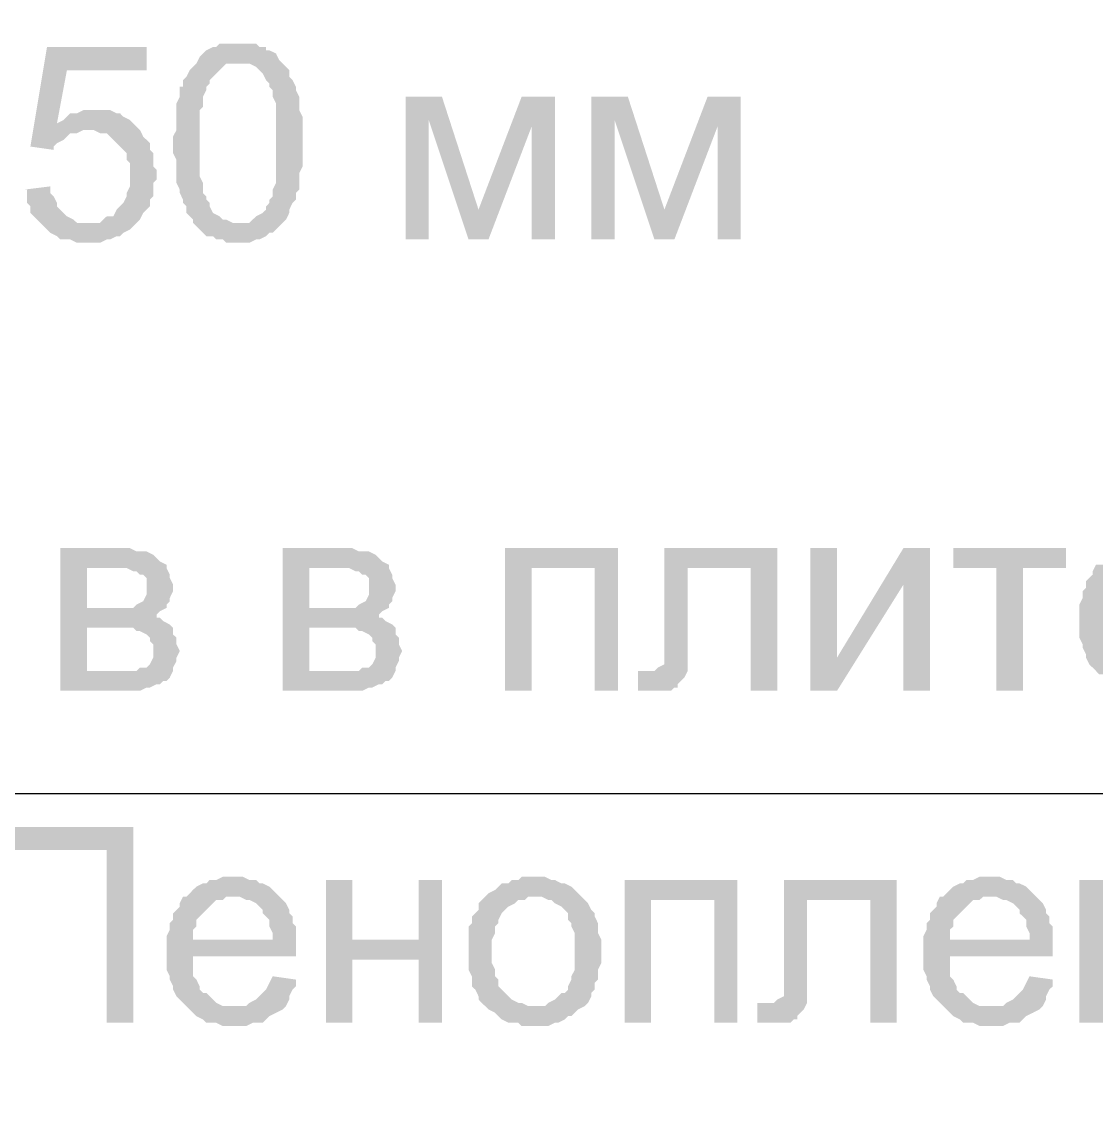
# Model space of a CAD drawing. Header units: millimetres. Extents: x -383313 to -161684, y -117025 to 99224.
# Drawn here: x -335299 to -333930, y -15433 to -14025 of the extents above; entities that cross this region are included whole.
import ezdxf

# ---------------------------------------------------------------- set-up
doc = ezdxf.new("R2010")
doc.units = ezdxf.units.MM
doc.header["$MEASUREMENT"] = 0
doc.layers.get('Defpoints').update_dxf_attribs({"color": 31})
for name, color, linetype in [('001__КОНСТРУКТИВ__размеры внутр.', 7, 'Continuous'), ('PDF_Geometry', 7, 'Continuous'), ('PDF_Solid Fills', 7, 'Continuous')]:
    doc.layers.add(name, color=color, linetype=linetype)
doc.styles.add('PSTUDIO', font='arial.ttf')
doc.dimstyles.new('PS_TICK', dxfattribs={"dimscale": 100, "dimtxt": 2.5, "dimasz": 1, "dimexe": 2, "dimexo": 2, "dimgap": 1, "dimtad": 1, "dimdec": 0, "dimzin": 0, "dimdsep": 46, "dimtxsty": 'PSTUDIO', "dimblk": 'ARCHTICK', "dimcen": 2, "dimdle": 1.5, "dimse1": 1, "dimse2": 1, "dimadec": 0, "dimazin": 0, "dimtfac": 1, "dimtdec": 0, "dimtix": 1, "dimtmove": 1, "dimatfit": 3, "dimldrblk": 'ARCHTICK', "dimfxl": 1, "dimtolj": 1, "dimtzin": 0, "dimarcsym": 0})

# ---------------------------------------------------------------- blocks, each defined once
blk = doc.blocks.new('_ArchTick')
at = {"color": 0, "linetype": 'ByBlock', "const_width": 0.15}
blk.add_lwpolyline([(-0.5, -0.5), (0.5, 0.5)], dxfattribs=at)
blk = doc.blocks.new('*D281')
at = {"layer": '001__КОНСТРУКТИВ__размеры внутр.', "color": 0, "lineweight": -2, "ltscale": 100, "transparency": 16777216}
blk.add_line((-336984.8, -5432.1), (-336984.8, -20232.4), dxfattribs=at)
at = {"layer": 'Defpoints', "color": 0, "ltscale": 100, "transparency": 16777216}
for p in [(-330226.1, -5582.1), (-336984.8, -20082.4), (-335014.1, -20082.4)]:
    blk.add_point(p, dxfattribs=at)
at = {"layer": '001__КОНСТРУКТИВ__размеры внутр.', "color": 0, "lineweight": -2, "ltscale": 100, "transparency": 16777216, "xscale": 100, "yscale": 100, "zscale": 100}
for p, rotation in [((-336984.8, -5582.1), 90), ((-336984.8, -20082.4), 270)]:
    blk.add_blockref('_ArchTick', p, dxfattribs=dict(at, rotation=rotation))
at = {"layer": '001__КОНСТРУКТИВ__размеры внутр.', "color": 0, "ltscale": 100, "transparency": 16777216, "insert": (-337212.4, -12832.2), "char_height": 250, "attachment_point": 5, "rotation": 90, "style": 'PSTUDIO'}
blk.add_mtext('\\A1;14500', dxfattribs=at)
blk = doc.blocks.new('A$Cf5759c35')
at = {"layer": 'PDF_Solid Fills'}
for points in [[(23439.8, 4212.2), (23439.8, 4212.2), (23414.4, 4212.2), (23410.2, 4207.9), (23405.9, 4207.9), (23397.5, 4203.7), (23393.2, 4199.5), (23393.2, 4199.5), (23389, 4195.2), (23384.8, 4186.8), (23439.8, 4186.8), (23439.8, 4186.8), (23448.3, 4186.8), (23452.5, 4186.8), (23461, 4182.5), (23465.2, 4178.3), (23469.4, 4174.1), (23473.7, 4165.6), (23473.7, 4165.6), (23477.9, 4161.4), (23477.9, 4157.1), (23482.1, 4152.9), (23482.1, 4148.7), (23482.1, 4144.4), (23486.4, 4136), (23486.4, 4127.5), (23486.4, 4123.3), (23486.4, 4114.8), (23486.4, 4106.3), (23486.4, 4093.6), (23486.4, 4085.2), (23486.4, 4085.2), (23486.4, 4072.5), (23486.4, 4064), (23486.4, 4055.5), (23486.4, 4047.1), (23486.4, 4042.8), (23486.4, 4034.4), (23482.1, 4025.9), (23482.1, 4021.7), (23482.1, 4017.4), (23477.9, 4013.2), (23477.9, 4009), (23473.7, 4004.7), (23473.7, 4000.5), (23469.4, 3996.3), (23461, 3992), (23456.7, 3987.8), (23452.5, 3983.6), (23444, 3983.6), (23439.8, 3983.6), (23384.8, 3979.3), (23389, 3975.1), (23393.2, 3970.9), (23397.5, 3966.6), (23405.9, 3966.6), (23410.2, 3962.4), (23418.6, 3962.4), (23422.9, 3958.2), (23431.3, 3958.2), (23439.8, 3958.2), (23439.8, 3958.2), (23448.3, 3958.2), (23452.5, 3958.2), (23461, 3962.4), (23465.2, 3962.4), (23473.7, 3966.6), (23477.9, 3970.9), (23482.1, 3970.9), (23486.4, 3975.1), (23490.6, 3979.3), (23494.8, 3983.6), (23499.1, 3987.8), (23503.3, 3996.3), (23503.3, 4000.5), (23507.5, 4009), (23511.8, 4013.2), (23511.8, 4017.4), (23511.8, 4021.7), (23516, 4025.9), (23516, 4034.4), (23516, 4038.6), (23516, 4047.1), (23520.2, 4055.5), (23520.2, 4059.8), (23520.2, 4068.2), (23520.2, 4076.7), (23520.2, 4085.2), (23520.2, 4089.4), (23520.2, 4097.9), (23520.2, 4106.3), (23520.2, 4114.8), (23520.2, 4119), (23516, 4127.5), (23516, 4131.7), (23516, 4140.2), (23516, 4144.4), (23511.8, 4152.9), (23511.8, 4157.1), (23507.5, 4165.6), (23503.3, 4169.8), (23503.3, 4178.3), (23499.1, 4182.5), (23499.1, 4182.5), (23494.8, 4186.8), (23490.6, 4191), (23486.4, 4199.5), (23477.9, 4203.7), (23473.7, 4203.7), (23473.7, 4207.9), (23465.2, 4207.9), (23461, 4212.2), (23452.5, 4212.2), (23444, 4212.2)], [(23321.3, 4207.9), (23194.3, 4207.9), (23173.1, 4080.9), (23202.7, 4076.7), (23202.7, 4080.9), (23207, 4085.2), (23215.4, 4089.4), (23219.7, 4093.6), (23219.7, 4093.6), (23223.9, 4097.9), (23232.4, 4097.9), (23240.8, 4102.1), (23245.1, 4102.1), (23308.6, 4106.3), (23308.6, 4106.3), (23304.3, 4110.6), (23207, 4110.6), (23219.7, 4178.3), (23321.3, 4178.3)], [(23384.8, 4186.8), (23380.5, 4182.5), (23376.3, 4178.3), (23372.1, 4169.8), (23367.8, 4165.6), (23367.8, 4157.1), (23363.6, 4157.1), (23363.6, 4148.7), (23363.6, 4144.4), (23359.4, 4136), (23359.4, 4131.7), (23359.4, 4123.3), (23359.4, 4119), (23359.4, 4110.6), (23359.4, 4102.1), (23355.1, 4093.6), (23355.1, 4085.2), (23355.1, 4080.9), (23355.1, 4072.5), (23359.4, 4064), (23359.4, 4055.5), (23359.4, 4047.1), (23359.4, 4038.6), (23359.4, 4034.4), (23363.6, 4025.9), (23363.6, 4021.7), (23367.8, 4013.2), (23367.8, 4009), (23372.1, 4004.7), (23372.1, 3996.3), (23376.3, 3992), (23380.5, 3987.8), (23380.5, 3983.6), (23384.8, 3979.3), (23439.8, 3983.6), (23435.6, 3983.6), (23431.3, 3983.6), (23422.9, 3987.8), (23418.6, 3987.8), (23414.4, 3992), (23405.9, 3996.3), (23401.7, 4004.7), (23401.7, 4004.7), (23401.7, 4009), (23397.5, 4013.2), (23397.5, 4017.4), (23393.2, 4021.7), (23393.2, 4030.1), (23393.2, 4034.4), (23389, 4042.8), (23389, 4051.3), (23389, 4059.8), (23389, 4068.2), (23389, 4076.7), (23389, 4085.2), (23389, 4093.6), (23389, 4102.1), (23389, 4110.6), (23389, 4119), (23389, 4127.5), (23393.2, 4131.7), (23393.2, 4140.2), (23393.2, 4144.4), (23397.5, 4152.9), (23397.5, 4157.1), (23401.7, 4161.4), (23401.7, 4165.6), (23405.9, 4169.8), (23410.2, 4174.1), (23414.4, 4178.3), (23418.6, 4182.5), (23422.9, 4186.8), (23431.3, 4186.8), (23439.8, 4186.8)], [(23698, 4144.4), (23651.5, 4144.4), (23651.5, 3962.4), (23681.1, 3962.4), (23681.1, 4114.8)], [(23842, 4144.4), (23799.6, 4144.4), (23744.6, 4000.5), (23731.9, 3962.4), (23757.3, 3962.4), (23812.3, 4106.3)], [(23935.1, 4144.4), (23888.5, 4144.4), (23888.5, 3962.4), (23918.2, 3962.4), (23918.2, 4114.8)], [(24079, 4144.4), (24036.7, 4144.4), (23981.7, 4000.5), (23969, 3962.4), (23994.4, 3962.4), (24049.4, 4106.3)], [(23253.5, 4127.5), (23253.5, 4127.5), (23240.8, 4127.5), (23232.4, 4123.3), (23223.9, 4123.3), (23219.7, 4119), (23215.4, 4114.8), (23207, 4110.6), (23304.3, 4110.6), (23300.1, 4114.8), (23291.6, 4119), (23287.4, 4123.3), (23283.2, 4123.3), (23274.7, 4127.5), (23270.5, 4127.5), (23262, 4127.5)], [(23308.6, 4106.3), (23245.1, 4102.1), (23253.5, 4102.1), (23262, 4097.9), (23270.5, 4097.9), (23274.7, 4093.6), (23278.9, 4089.4), (23283.2, 4085.2), (23287.4, 4080.9), (23291.6, 4076.7), (23295.9, 4072.5), (23295.9, 4064), (23300.1, 4059.8), (23300.1, 4051.3), (23300.1, 4042.8), (23300.1, 4042.8), (23300.1, 4038.6), (23300.1, 4030.1), (23295.9, 4021.7), (23295.9, 4017.4), (23291.6, 4009), (23287.4, 4004.7), (23283.2, 4000.5), (23283.2, 4000.5), (23278.9, 3992), (23270.5, 3992), (23266.2, 3987.8), (23262, 3983.6), (23253.5, 3983.6), (23245.1, 3983.6), (23308.6, 3983.6), (23312.8, 3987.8), (23312.8, 3987.8), (23317, 3996.3), (23321.3, 4000.5), (23325.5, 4004.7), (23325.5, 4013.2), (23329.7, 4017.4), (23329.7, 4025.9), (23329.7, 4034.4), (23334, 4038.6), (23334, 4047.1), (23334, 4051.3), (23329.7, 4055.5), (23329.7, 4064), (23329.7, 4072.5), (23325.5, 4076.7), (23325.5, 4085.2), (23321.3, 4089.4), (23317, 4093.6), (23312.8, 4102.1)], [(23198.5, 4030.1), (23164.6, 4025.9), (23168.9, 4025.9), (23168.9, 4009), (23173.1, 4004.7), (23173.1, 3996.3), (23177.3, 3992), (23181.6, 3987.8), (23185.8, 3983.6), (23190, 3979.3), (23194.3, 3975.1), (23198.5, 3970.9), (23207, 3966.6), (23211.2, 3962.4), (23219.7, 3962.4), (23223.9, 3962.4), (23232.4, 3958.2), (23240.8, 3958.2), (23245.1, 3958.2), (23249.3, 3958.2), (23253.5, 3958.2), (23262, 3958.2), (23270.5, 3962.4), (23274.7, 3962.4), (23283.2, 3966.6), (23287.4, 3966.6), (23291.6, 3970.9), (23300.1, 3975.1), (23304.3, 3979.3), (23308.6, 3983.6), (23245.1, 3983.6), (23245.1, 3983.6), (23240.8, 3983.6), (23232.4, 3983.6), (23228.1, 3987.8), (23219.7, 3992), (23215.4, 3996.3), (23211.2, 4000.5), (23207, 4004.7), (23207, 4009), (23202.7, 4017.4), (23198.5, 4021.7)], [(23283.2, 3568.7), (23211.2, 3568.7), (23211.2, 3386.7), (23312.8, 3386.7), (23321.3, 3390.9), (23325.5, 3390.9), (23334, 3395.1), (23338.2, 3395.1), (23342.4, 3399.4), (23346.7, 3399.4), (23350.9, 3403.6), (23355.1, 3412.1), (23245.1, 3412.1), (23245.1, 3467.1), (23283.2, 3467.1), (23350.9, 3471.3), (23342.4, 3475.6), (23338.2, 3479.8), (23334, 3479.8), (23334, 3484), (23338.2, 3488.3), (23245.1, 3492.5), (23245.1, 3543.3), (23278.9, 3543.3), (23346.7, 3547.5), (23338.2, 3551.8), (23334, 3556), (23329.7, 3560.2), (23321.3, 3564.5), (23321.3, 3564.5), (23312.8, 3564.5), (23308.6, 3564.5), (23300.1, 3568.7), (23291.6, 3568.7)], [(23566.8, 3568.7), (23494.8, 3568.7), (23494.8, 3386.7), (23596.4, 3386.7), (23604.9, 3390.9), (23609.1, 3390.9), (23617.6, 3395.1), (23621.8, 3395.1), (23626.1, 3399.4), (23630.3, 3399.4), (23634.5, 3403.6), (23638.8, 3412.1), (23528.7, 3412.1), (23528.7, 3467.1), (23566.8, 3467.1), (23634.5, 3471.3), (23626.1, 3475.6), (23621.8, 3479.8), (23617.6, 3479.8), (23617.6, 3484), (23621.8, 3488.3), (23528.7, 3492.5), (23528.7, 3543.3), (23562.6, 3543.3), (23630.3, 3547.5), (23621.8, 3551.8), (23617.6, 3556), (23613.4, 3560.2), (23604.9, 3564.5), (23604.9, 3564.5), (23596.4, 3564.5), (23592.2, 3564.5), (23583.7, 3568.7), (23575.3, 3568.7)], [(23922.4, 3568.7), (23778.5, 3568.7), (23778.5, 3386.7), (23812.3, 3386.7), (23812.3, 3543.3), (23892.8, 3543.3)], [(24125.6, 3568.7), (23981.7, 3568.7), (23981.7, 3420.5), (23981.7, 3420.5), (23973.2, 3416.3), (23973.2, 3416.3), (23969, 3412.1), (23960.5, 3412.1), (23947.8, 3412.1), (23947.8, 3386.7), (23952, 3386.7), (23960.5, 3386.7), (23964.7, 3386.7), (23973.2, 3386.7), (23973.2, 3386.7), (23981.7, 3386.7), (23990.1, 3386.7), (23994.4, 3390.9), (23998.6, 3390.9), (23998.6, 3395.1), (24002.8, 3399.4), (24007.1, 3403.6), (24011.3, 3412.1), (24011.3, 3416.3), (24011.3, 3420.5), (24011.3, 3424.8), (24011.3, 3433.2), (24011.3, 3441.7), (24011.3, 3450.2), (24011.3, 3543.3), (24091.7, 3543.3)], [(24320.3, 3568.7), (24286.5, 3568.7), (24201.8, 3429), (24167.9, 3386.7), (24201.8, 3386.7), (24286.5, 3522.1)], [(24493.9, 3568.7), (24350, 3568.7), (24350, 3543.3), (24405, 3543.3), (24405, 3386.7), (24438.9, 3386.7), (24438.9, 3543.3), (24493.9, 3543.3)], [(23346.7, 3547.5), (23278.9, 3543.3), (23278.9, 3543.3), (23295.9, 3543.3), (23304.3, 3539.1), (23308.6, 3539.1), (23312.8, 3534.8), (23317, 3534.8), (23321.3, 3530.6), (23321.3, 3522.1), (23321.3, 3517.9), (23321.3, 3513.7), (23321.3, 3509.4), (23317, 3501), (23317, 3501), (23308.6, 3496.7), (23304.3, 3492.5), (23300.1, 3492.5), (23291.6, 3492.5), (23287.4, 3492.5), (23274.7, 3492.5), (23245.1, 3492.5), (23338.2, 3488.3), (23346.7, 3492.5), (23346.7, 3496.7), (23350.9, 3501), (23350.9, 3505.2), (23355.1, 3513.7), (23355.1, 3517.9), (23355.1, 3522.1), (23350.9, 3530.6), (23350.9, 3534.8), (23346.7, 3543.3)], [(23630.3, 3547.5), (23562.6, 3543.3), (23562.6, 3543.3), (23579.5, 3543.3), (23588, 3539.1), (23592.2, 3539.1), (23596.4, 3534.8), (23600.7, 3534.8), (23604.9, 3530.6), (23604.9, 3522.1), (23604.9, 3517.9), (23604.9, 3513.7), (23604.9, 3509.4), (23600.7, 3501), (23600.7, 3501), (23592.2, 3496.7), (23588, 3492.5), (23583.7, 3492.5), (23575.3, 3492.5), (23571, 3492.5), (23558.3, 3492.5), (23528.7, 3492.5), (23621.8, 3488.3), (23630.3, 3492.5), (23630.3, 3496.7), (23634.5, 3501), (23634.5, 3505.2), (23638.8, 3513.7), (23638.8, 3517.9), (23638.8, 3522.1), (23634.5, 3530.6), (23634.5, 3534.8), (23630.3, 3543.3)], [(24536.2, 3547.5), (24532, 3547.5), (24527.8, 3539.1), (24527.8, 3534.8), (24523.5, 3530.6), (24519.3, 3526.4), (24519.3, 3517.9), (24515.1, 3513.7), (24515.1, 3505.2), (24510.8, 3496.7), (24510.8, 3492.5), (24510.8, 3484), (24510.8, 3475.6), (24510.8, 3467.1), (24510.8, 3462.9), (24510.8, 3454.4), (24515.1, 3445.9), (24515.1, 3441.7), (24519.3, 3433.2), (24519.3, 3429), (24523.5, 3420.5), (24527.8, 3416.3), (24532, 3412.1), (24536.2, 3407.8), (24595.5, 3407.8), (24595.5, 3407.8), (24587, 3407.8), (24582.8, 3407.8), (24574.3, 3412.1), (24570.1, 3416.3), (24565.9, 3420.5), (24561.6, 3424.8), (24557.4, 3424.8), (24553.2, 3429), (24553.2, 3433.2), (24548.9, 3441.7), (24544.7, 3445.9), (24544.7, 3454.4), (24544.7, 3462.9), (24544.7, 3471.3), (24675.9, 3471.3), (24675.9, 3471.3), (24675.9, 3475.6), (24675.9, 3484), (24675.9, 3492.5), (24544.7, 3492.5), (24544.7, 3496.7), (24544.7, 3505.2), (24548.9, 3509.4), (24548.9, 3517.9), (24553.2, 3522.1), (24557.4, 3526.4), (24561.6, 3530.6), (24565.9, 3534.8), (24570.1, 3539.1), (24574.3, 3543.3), (24582.8, 3543.3), (24587, 3547.5), (24595.5, 3547.5)], [(23350.9, 3471.3), (23283.2, 3467.1), (23283.2, 3467.1), (23304.3, 3467.1), (23308.6, 3462.9), (23312.8, 3462.9), (23321.3, 3458.6), (23325.5, 3454.4), (23325.5, 3450.2), (23329.7, 3445.9), (23329.7, 3437.5), (23329.7, 3433.2), (23329.7, 3429), (23325.5, 3420.5), (23321.3, 3416.3), (23317, 3416.3), (23312.8, 3416.3), (23308.6, 3412.1), (23300.1, 3412.1), (23291.6, 3412.1), (23283.2, 3412.1), (23245.1, 3412.1), (23355.1, 3412.1), (23355.1, 3416.3), (23359.4, 3424.8), (23359.4, 3429), (23363.6, 3437.5), (23363.6, 3437.5), (23359.4, 3445.9), (23359.4, 3454.4), (23355.1, 3458.6), (23355.1, 3467.1)], [(23634.5, 3471.3), (23566.8, 3467.1), (23566.8, 3467.1), (23588, 3467.1), (23592.2, 3462.9), (23596.4, 3462.9), (23604.9, 3458.6), (23609.1, 3454.4), (23609.1, 3450.2), (23613.4, 3445.9), (23613.4, 3437.5), (23613.4, 3433.2), (23613.4, 3429), (23609.1, 3420.5), (23604.9, 3416.3), (23600.7, 3416.3), (23596.4, 3416.3), (23592.2, 3412.1), (23583.7, 3412.1), (23575.3, 3412.1), (23566.8, 3412.1), (23528.7, 3412.1), (23638.8, 3412.1), (23638.8, 3416.3), (23643, 3424.8), (23643, 3429), (23647.2, 3437.5), (23647.2, 3437.5), (23643, 3445.9), (23643, 3454.4), (23638.8, 3458.6), (23638.8, 3467.1)], [(23304.3, 3213.1), (23105.4, 3213.1), (23105.4, 2963.3), (23139.2, 2963.3), (23139.2, 3183.5), (23270.5, 3183.5)], [(23431.3, 3149.6), (23431.3, 3149.6), (23418.6, 3149.6), (23410.2, 3145.4), (23401.7, 3145.4), (23397.5, 3141.1), (23393.2, 3141.1), (23384.8, 3136.9), (23380.5, 3132.7), (23376.3, 3128.4), (23372.1, 3124.2), (23431.3, 3124.2), (23435.6, 3124.2), (23439.8, 3124.2), (23448.3, 3120), (23452.5, 3120), (23461, 3115.7), (23465.2, 3111.5), (23469.4, 3107.3), (23469.4, 3103), (23473.7, 3098.8), (23477.9, 3094.6), (23477.9, 3086.1), (23482.1, 3077.6), (23482.1, 3069.2), (23380.5, 3069.2), (23511.8, 3069.2), (23511.8, 3077.6), (23511.8, 3086.1), (23507.5, 3090.3), (23507.5, 3098.8), (23503.3, 3103), (23503.3, 3107.3), (23499.1, 3115.7), (23494.8, 3120), (23490.6, 3124.2), (23486.4, 3128.4), (23482.1, 3132.7), (23477.9, 3136.9), (23469.4, 3141.1), (23465.2, 3141.1), (23461, 3145.4), (23452.5, 3145.4), (23444, 3149.6), (23439.8, 3149.6)], [(23583.7, 3145.4), (23549.9, 3145.4), (23549.9, 2963.3), (23583.7, 2963.3), (23583.7, 3043.8), (23668.4, 3043.8), (23583.7, 3069.2)], [(23698, 3145.4), (23668.4, 3145.4), (23668.4, 3069.2), (23583.7, 3069.2), (23668.4, 3043.8), (23668.4, 2963.3), (23698, 2963.3)], [(23816.6, 3149.6), (23816.6, 3149.6), (23799.6, 3149.6), (23795.4, 3145.4), (23786.9, 3145.4), (23782.7, 3141.1), (23774.2, 3141.1), (23770, 3136.9), (23765.8, 3132.7), (23757.3, 3128.4), (23757.3, 3128.4), (23753.1, 3124.2), (23816.6, 3124.2), (23816.6, 3124.2), (23825, 3124.2), (23833.5, 3120), (23837.7, 3120), (23842, 3115.7), (23850.4, 3111.5), (23854.7, 3107.3), (23858.9, 3103), (23858.9, 3094.6), (23863.1, 3090.3), (23863.1, 3086.1), (23867.4, 3077.6), (23867.4, 3069.2), (23867.4, 3064.9), (23867.4, 3056.5), (23867.4, 3052.2), (23867.4, 3043.8), (23867.4, 3035.3), (23867.4, 3031.1), (23863.1, 3022.6), (23863.1, 3018.4), (23858.9, 3009.9), (23858.9, 3005.7), (23854.7, 3001.4), (23850.4, 3001.4), (23846.2, 2997.2), (23842, 2993), (23833.5, 2988.7), (23829.3, 2984.5), (23820.8, 2984.5), (23816.6, 2984.5), (23753.1, 2984.5), (23757.3, 2980.3), (23765.8, 2976), (23770, 2971.8), (23774.2, 2967.6), (23782.7, 2963.3), (23786.9, 2963.3), (23795.4, 2963.3), (23799.6, 2959.1), (23808.1, 2959.1), (23816.6, 2959.1), (23820.8, 2959.1), (23825, 2959.1), (23833.5, 2959.1), (23842, 2963.3), (23846.2, 2963.3), (23854.7, 2967.6), (23858.9, 2971.8), (23863.1, 2971.8), (23867.4, 2976), (23871.6, 2980.3), (23880.1, 2984.5), (23884.3, 2988.7), (23888.5, 2997.2), (23888.5, 3001.4), (23888.5, 3001.4), (23892.8, 3005.7), (23892.8, 3014.1), (23897, 3018.4), (23897, 3026.8), (23897, 3031.1), (23901.2, 3039.5), (23901.2, 3048), (23901.2, 3056.5), (23901.2, 3060.7), (23901.2, 3069.2), (23897, 3077.6), (23897, 3086.1), (23897, 3090.3), (23892.8, 3098.8), (23892.8, 3103), (23888.5, 3107.3), (23884.3, 3115.7), (23880.1, 3120), (23875.8, 3124.2), (23871.6, 3128.4), (23867.4, 3132.7), (23863.1, 3136.9), (23854.7, 3141.1), (23850.4, 3141.1), (23842, 3145.4), (23837.7, 3145.4), (23829.3, 3149.6), (23825, 3149.6)], [(24074.8, 3145.4), (23930.9, 3145.4), (23930.9, 2963.3), (23964.7, 2963.3), (23964.7, 3120), (24045.2, 3120)], [(24278, 3145.4), (24134.1, 3145.4), (24134.1, 2997.2), (24134.1, 2997.2), (24125.6, 2993), (24125.6, 2993), (24121.4, 2988.7), (24112.9, 2988.7), (24100.2, 2988.7), (24100.2, 2963.3), (24104.4, 2963.3), (24112.9, 2963.3), (24117.1, 2963.3), (24125.6, 2963.3), (24125.6, 2963.3), (24134.1, 2963.3), (24142.5, 2963.3), (24146.8, 2967.6), (24151, 2967.6), (24151, 2971.8), (24155.2, 2976), (24159.5, 2980.3), (24163.7, 2988.7), (24163.7, 2993), (24163.7, 2997.2), (24163.7, 3001.4), (24163.7, 3009.9), (24163.7, 3018.4), (24163.7, 3026.8), (24163.7, 3120), (24244.1, 3120)], [(24396.5, 3149.6), (24396.5, 3149.6), (24383.8, 3149.6), (24375.4, 3145.4), (24366.9, 3145.4), (24362.7, 3141.1), (24358.4, 3141.1), (24350, 3136.9), (24345.7, 3132.7), (24341.5, 3128.4), (24337.3, 3124.2), (24396.5, 3124.2), (24400.8, 3124.2), (24405, 3124.2), (24413.5, 3120), (24417.7, 3120), (24426.2, 3115.7), (24430.4, 3111.5), (24434.6, 3107.3), (24434.6, 3103), (24438.9, 3098.8), (24443.1, 3094.6), (24443.1, 3086.1), (24447.3, 3077.6), (24447.3, 3069.2), (24345.7, 3069.2), (24477, 3069.2), (24477, 3077.6), (24477, 3086.1), (24472.7, 3090.3), (24472.7, 3098.8), (24468.5, 3103), (24468.5, 3107.3), (24464.3, 3115.7), (24460, 3120), (24455.8, 3124.2), (24451.6, 3128.4), (24447.3, 3132.7), (24443.1, 3136.9), (24434.6, 3141.1), (24430.4, 3141.1), (24426.2, 3145.4), (24417.7, 3145.4), (24409.2, 3149.6), (24405, 3149.6)], [(24544.7, 3145.4), (24510.8, 3145.4), (24510.8, 2963.3), (24544.7, 2963.3), (24544.7, 3048), (24587, 3048), (24582.8, 3052.2), (24578.6, 3056.5), (24574.3, 3056.5), (24574.3, 3056.5), (24582.8, 3060.7), (24587, 3064.9), (24544.7, 3064.9)], [(23372.1, 3124.2), (23367.8, 3124.2), (23363.6, 3115.7), (23363.6, 3111.5), (23359.4, 3107.3), (23355.1, 3103), (23355.1, 3094.6), (23350.9, 3090.3), (23350.9, 3081.9), (23346.7, 3073.4), (23346.7, 3069.2), (23346.7, 3060.7), (23346.7, 3052.2), (23346.7, 3043.8), (23346.7, 3039.5), (23346.7, 3031.1), (23350.9, 3022.6), (23350.9, 3018.4), (23355.1, 3009.9), (23355.1, 3005.7), (23359.4, 2997.2), (23363.6, 2993), (23367.8, 2988.7), (23372.1, 2984.5), (23431.3, 2984.5), (23431.3, 2984.5), (23422.9, 2984.5), (23418.6, 2984.5), (23410.2, 2988.7), (23405.9, 2993), (23401.7, 2997.2), (23397.5, 3001.4), (23393.2, 3001.4), (23389, 3005.7), (23389, 3009.9), (23384.8, 3018.4), (23380.5, 3022.6), (23380.5, 3031.1), (23380.5, 3039.5), (23380.5, 3048), (23511.8, 3048), (23511.8, 3048), (23511.8, 3052.2), (23511.8, 3060.7), (23511.8, 3069.2), (23380.5, 3069.2), (23380.5, 3073.4), (23380.5, 3081.9), (23384.8, 3086.1), (23384.8, 3094.6), (23389, 3098.8), (23393.2, 3103), (23397.5, 3107.3), (23401.7, 3111.5), (23405.9, 3115.7), (23410.2, 3120), (23418.6, 3120), (23422.9, 3124.2), (23431.3, 3124.2)], [(23753.1, 3124.2), (23748.8, 3120), (23744.6, 3115.7), (23744.6, 3107.3), (23740.4, 3103), (23736.1, 3098.8), (23736.1, 3090.3), (23731.9, 3086.1), (23731.9, 3077.6), (23731.9, 3069.2), (23731.9, 3060.7), (23731.9, 3052.2), (23731.9, 3052.2), (23731.9, 3043.8), (23731.9, 3035.3), (23731.9, 3031.1), (23736.1, 3022.6), (23736.1, 3014.1), (23736.1, 3009.9), (23740.4, 3005.7), (23744.6, 2997.2), (23744.6, 2993), (23748.8, 2988.7), (23753.1, 2984.5), (23816.6, 2984.5), (23812.3, 2984.5), (23808.1, 2984.5), (23799.6, 2988.7), (23795.4, 2988.7), (23786.9, 2993), (23782.7, 2997.2), (23778.5, 3001.4), (23778.5, 3001.4), (23774.2, 3005.7), (23770, 3009.9), (23770, 3018.4), (23765.8, 3022.6), (23765.8, 3031.1), (23761.5, 3039.5), (23761.5, 3043.8), (23761.5, 3052.2), (23761.5, 3056.5), (23761.5, 3064.9), (23761.5, 3069.2), (23765.8, 3077.6), (23765.8, 3086.1), (23770, 3090.3), (23770, 3094.6), (23774.2, 3103), (23778.5, 3107.3), (23778.5, 3107.3), (23782.7, 3111.5), (23791.2, 3115.7), (23795.4, 3120), (23803.9, 3120), (23808.1, 3124.2), (23816.6, 3124.2)], [(24337.3, 3124.2), (24333, 3124.2), (24328.8, 3115.7), (24328.8, 3111.5), (24324.6, 3107.3), (24320.3, 3103), (24320.3, 3094.6), (24316.1, 3090.3), (24316.1, 3081.9), (24311.9, 3073.4), (24311.9, 3069.2), (24311.9, 3060.7), (24311.9, 3052.2), (24311.9, 3043.8), (24311.9, 3039.5), (24311.9, 3031.1), (24316.1, 3022.6), (24316.1, 3018.4), (24320.3, 3009.9), (24320.3, 3005.7), (24324.6, 2997.2), (24328.8, 2993), (24333, 2988.7), (24337.3, 2984.5), (24396.5, 2984.5), (24396.5, 2984.5), (24388.1, 2984.5), (24383.8, 2984.5), (24375.4, 2988.7), (24371.1, 2993), (24366.9, 2997.2), (24362.7, 3001.4), (24358.4, 3001.4), (24354.2, 3005.7), (24354.2, 3009.9), (24350, 3018.4), (24345.7, 3022.6), (24345.7, 3031.1), (24345.7, 3039.5), (24345.7, 3048), (24477, 3048), (24477, 3048), (24477, 3052.2), (24477, 3060.7), (24477, 3069.2), (24345.7, 3069.2), (24345.7, 3073.4), (24345.7, 3081.9), (24350, 3086.1), (24350, 3094.6), (24354.2, 3098.8), (24358.4, 3103), (24362.7, 3107.3), (24366.9, 3111.5), (24371.1, 3115.7), (24375.4, 3120), (24383.8, 3120), (24388.1, 3124.2), (24396.5, 3124.2)], [(23482.1, 3022.6), (23482.1, 3022.6), (23477.9, 3014.1), (23473.7, 3005.7), (23469.4, 3001.4), (23465.2, 2997.2), (23461, 2993), (23461, 2993), (23452.5, 2988.7), (23448.3, 2984.5), (23439.8, 2984.5), (23431.3, 2984.5), (23372.1, 2984.5), (23372.1, 2984.5), (23376.3, 2980.3), (23380.5, 2976), (23384.8, 2971.8), (23393.2, 2967.6), (23397.5, 2963.3), (23405.9, 2963.3), (23410.2, 2963.3), (23418.6, 2959.1), (23427.1, 2959.1), (23431.3, 2959.1), (23431.3, 2959.1), (23439.8, 2959.1), (23448.3, 2959.1), (23456.7, 2963.3), (23461, 2963.3), (23469.4, 2963.3), (23473.7, 2967.6), (23477.9, 2971.8), (23486.4, 2976), (23486.4, 2976), (23494.8, 2980.3), (23499.1, 2984.5), (23503.3, 2993), (23503.3, 2997.2), (23507.5, 3005.7), (23511.8, 3009.9), (23511.8, 3018.4)], [(24447.3, 3022.6), (24447.3, 3022.6), (24443.1, 3014.1), (24438.9, 3005.7), (24434.6, 3001.4), (24430.4, 2997.2), (24426.2, 2993), (24426.2, 2993), (24417.7, 2988.7), (24413.5, 2984.5), (24405, 2984.5), (24396.5, 2984.5), (24337.3, 2984.5), (24337.3, 2984.5), (24341.5, 2980.3), (24345.7, 2976), (24350, 2971.8), (24358.4, 2967.6), (24362.7, 2963.3), (24371.1, 2963.3), (24375.4, 2963.3), (24383.8, 2959.1), (24392.3, 2959.1), (24396.5, 2959.1), (24396.5, 2959.1), (24405, 2959.1), (24413.5, 2959.1), (24421.9, 2963.3), (24426.2, 2963.3), (24434.6, 2963.3), (24438.9, 2967.6), (24443.1, 2971.8), (24451.6, 2976), (24451.6, 2976), (24460, 2980.3), (24464.3, 2984.5), (24468.5, 2993), (24468.5, 2997.2), (24472.7, 3005.7), (24477, 3009.9), (24477, 3018.4)]]:
    blk.add_hatch(color=8, dxfattribs=at).paths.add_polyline_path(points)
at = {"layer": 'PDF_Geometry', "color": 8, "lineweight": 13}
blk.add_lwpolyline([(28320.8, 4157.1), (24942.6, 3255.4), (21103, 3255.4)], dxfattribs=at)
at = {"layer": 'PDF_Solid Fills', "color": 8, "lineweight": 13}
for points in [[(23698, 4144.4), (23681.1, 4114.8), (23744.6, 4000.5), (23731.9, 3962.4)], [(23842, 4144.4), (23812.3, 4106.3), (23842, 3962.4), (23812.3, 3962.4)], [(23935.1, 4144.4), (23918.2, 4114.8), (23981.7, 4000.5), (23969, 3962.4)], [(24079, 4144.4), (24049.4, 4106.3), (24079, 3962.4), (24049.4, 3962.4)], [(23922.4, 3568.7), (23892.8, 3543.3), (23922.4, 3386.7), (23892.8, 3386.7)], [(24125.6, 3568.7), (24091.7, 3543.3), (24125.6, 3386.7), (24091.7, 3386.7)], [(24201.8, 3568.7), (24167.9, 3568.7), (24201.8, 3429), (24167.9, 3386.7)], [(24320.3, 3568.7), (24286.5, 3522.1), (24320.3, 3386.7), (24286.5, 3386.7)], [(23304.3, 3213.1), (23270.5, 3183.5), (23304.3, 2963.3), (23270.5, 2963.3)], [(24074.8, 3145.4), (24045.2, 3120), (24074.8, 2963.3), (24045.2, 2963.3)], [(24278, 3145.4), (24244.1, 3120), (24278, 2963.3), (24244.1, 2963.3)]]:
    blk.add_solid(points, dxfattribs=at)

msp = doc.modelspace()

# ---------------------------------------------------------------- block references
at = {"ltscale": 100}
msp.add_blockref('A$Cf5759c35', (-358461.97282, -18264.93104), dxfattribs=at)

# ---------------------------------------------------------------- dimensions: what is measured, and where the dimension line sits
at = {"layer": '001__КОНСТРУКТИВ__размеры внутр.', "ltscale": 100}
dim = msp.add_linear_dim(base=(-336984.76537, -20082.3977), p1=(-330226.05882, -5582.0977), p2=(-335014.05882, -20082.3977), angle=90, dimstyle='PS_TICK', dxfattribs=at)
dim.commit()
dim.dimension.update_dxf_attribs({"geometry": '*D281', "text_midpoint": (-337212.40862, -12832.2477)})

doc.saveas('drawing.dxf')
